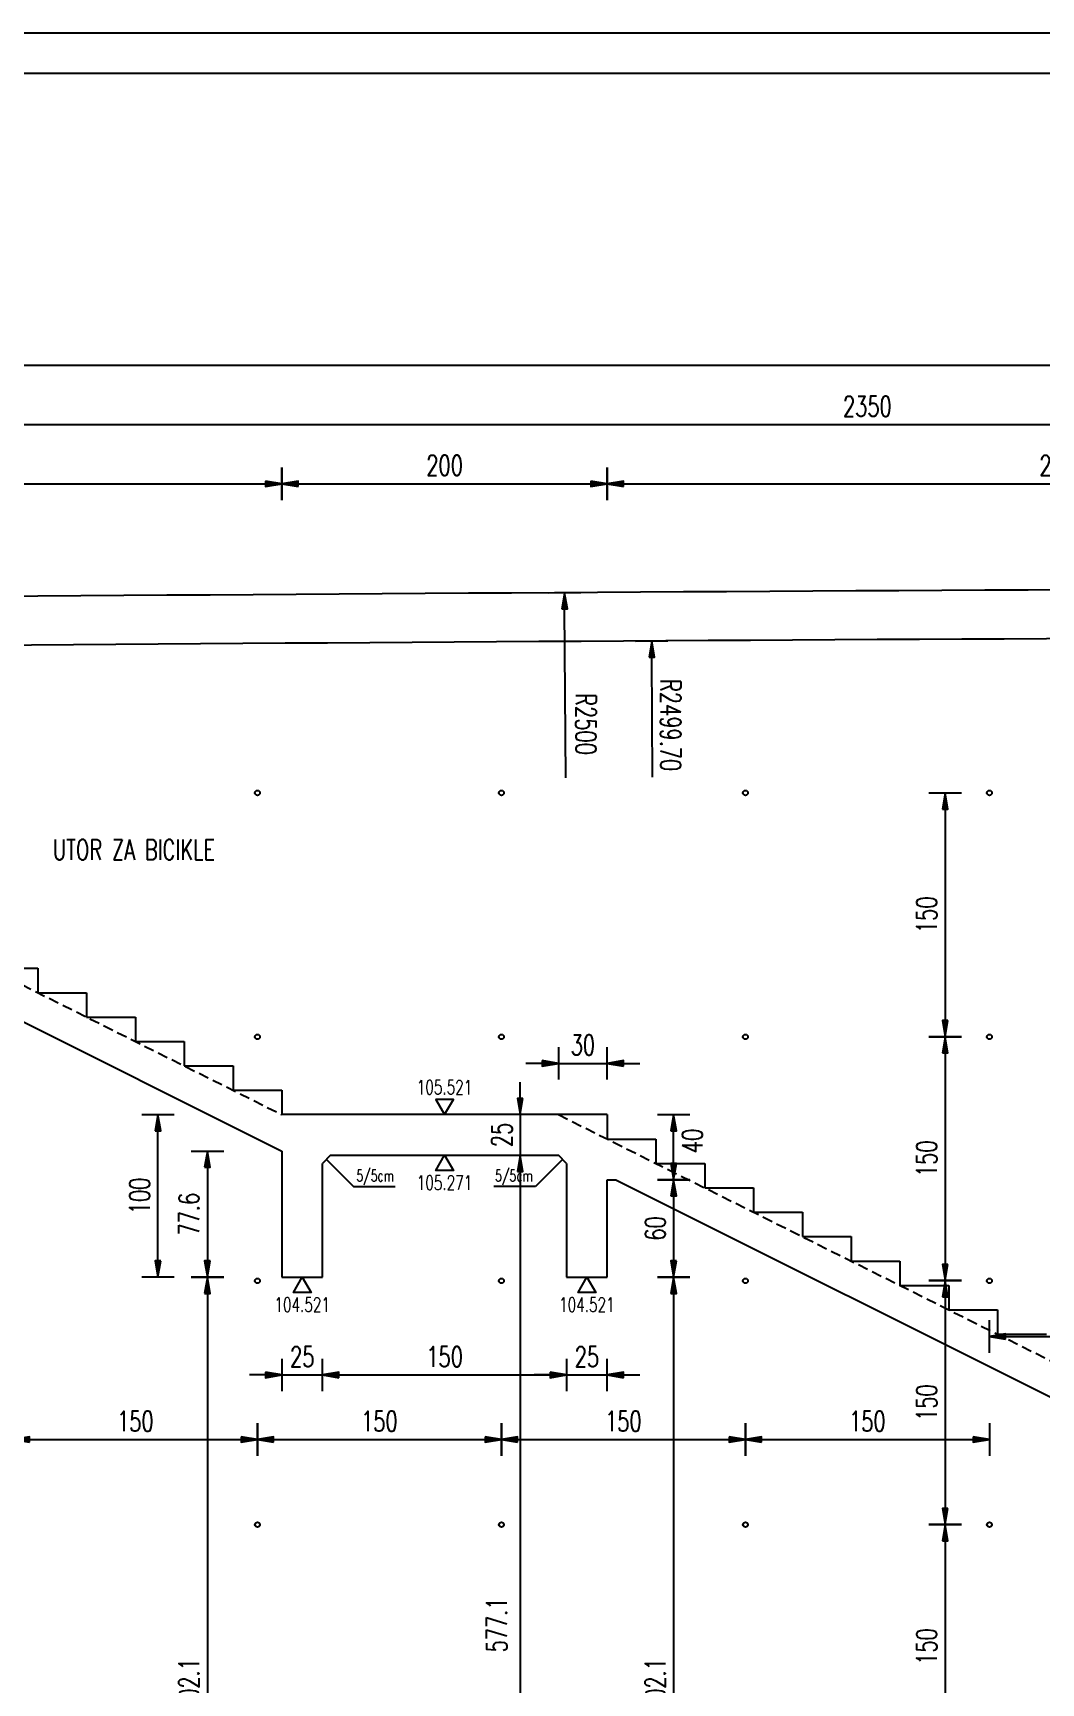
# Model space of a CAD drawing. Extents: x 5880 to 13065, y 60271 to 65757.
# Drawn here: x 9893 to 10513, y 64742 to 65757 of the extents above; entities that cross this region are included whole.
import ezdxf
from ezdxf.enums import TextEntityAlignment as Align

# ---------------------------------------------------------------- set-up
doc = ezdxf.new("R2010")
doc.units = 0
doc.header["$LTSCALE"] = 50
doc.header["$PDMODE"] = 34
doc.header["$PDSIZE"] = 5
doc.linetypes.add('HIDDEN2', pattern=[0.1875, 0.125, -0.0625])
doc.layers.get('DEFPOINTS').update_dxf_attribs({"linetype": 'CONTINUOUS'})
for name, color, linetype in [('BETON', 7, 'CONTINUOUS'), ('KOTE', 4, 'CONTINUOUS'), ('NEVIDLJIVO', 9, 'HIDDEN2'), ('TANKO', 8, 'CONTINUOUS')]:
    doc.layers.add(name, color=color, linetype=linetype)
doc.styles.add('KOTE', font='romans.shx', dxfattribs={"width": 0.7})
doc.dimstyles.new('M50', dxfattribs={"dimscale": 100, "dimtxt": 0.125, "dimasz": 0.1, "dimexe": 0.4, "dimexo": 2, "dimgap": 0.05, "dimtad": 1, "dimdec": 1, "dimrnd": 0.01, "dimdsep": 46, "dimtxsty": 'KOTE', "dimblk1": 'S', "dimblk2": 'S', "dimsah": 1, "dimcen": 0.4, "dimdle": 0.4, "dimse1": 1, "dimse2": 1, "dimclrd": 8, "dimclre": 251, "dimclrt": 4, "dimadec": 0, "dimazin": 0, "dimtfac": 1, "dimtdec": 1, "dimtmove": 2, "dimatfit": 3, "dimldrblk": 'S', "dimfxl": 0, "dimtvp": 1, "dimtolj": 1, "dimtzin": 4, "dimarcsym": 0})

# ---------------------------------------------------------------- blocks, each defined once
blk = doc.blocks.new('S')
at = {"layer": 'KOTE', "color": 9}
blk.add_line((0, 1), (0, -1), dxfattribs=at)
blk.add_lwpolyline([(-1, 0.17), (-1, -0.17), (0, 0)], close=True, dxfattribs=at)
at = {"layer": 'KOTE', "color": 9, "linetype": 'ByBlock'}
blk.add_solid([(-1, 0.17), (-1, -0.17), (0, 0)], dxfattribs=at)
blk = doc.blocks.new('*D115')
at = {"layer": 'DEFPOINTS', "color": 0}
for p in [(11581.2, 65516.3), (11581.2, 65417.8), (9231.3, 65404.9)]:
    blk.add_point(p, dxfattribs=at)
at = {"layer": 'TANKO', "color": 8, "lineweight": -2}
blk.add_line((9241.3, 65516.3), (11571.2, 65516.3), dxfattribs=at)
at = {"layer": 'TANKO', "color": 8, "lineweight": -2, "xscale": 10, "yscale": 10, "zscale": 10, "rotation": 180}
blk.add_blockref('S', (9231.3, 65516.3), dxfattribs=at)
at = {"layer": 'TANKO', "color": 8, "lineweight": -2, "xscale": 10, "yscale": 10, "zscale": 10}
blk.add_blockref('S', (11581.2, 65516.3), dxfattribs=at)
at = {"layer": 'TANKO', "color": 4, "insert": (10406.2, 65527.5), "char_height": 12.5, "attachment_point": 5, "style": 'KOTE'}
blk.add_mtext('\\A1;2350', dxfattribs=at)
blk = doc.blocks.new('*D125')
at = {"layer": 'BETON', "color": 8, "lineweight": -2}
blk.add_line((10056.3, 65479.9), (10236.3, 65479.9), dxfattribs=at)
at = {"layer": 'DEFPOINTS', "color": 0}
for p in [(10246.3, 65479.9), (10046.3, 65105.1), (10246.3, 65092)]:
    blk.add_point(p, dxfattribs=at)
at = {"layer": 'BETON', "color": 8, "lineweight": -2, "xscale": 10, "yscale": 10, "zscale": 10, "rotation": 180}
blk.add_blockref('S', (10046.3, 65479.9), dxfattribs=at)
at = {"layer": 'BETON', "color": 8, "lineweight": -2, "xscale": 10, "yscale": 10, "zscale": 10}
blk.add_blockref('S', (10246.3, 65479.9), dxfattribs=at)
at = {"layer": 'BETON', "color": 4, "insert": (10146.3, 65491.2), "char_height": 12.5, "attachment_point": 5, "style": 'KOTE'}
blk.add_mtext('\\A1;200', dxfattribs=at)
blk = doc.blocks.new('*D137')
at = {"layer": 'DEFPOINTS', "color": 0}
for p in [(6325.2, 65552.6), (11581.2, 65417.8), (6325.2, 65358.6)]:
    blk.add_point(p, dxfattribs=at)
at = {"layer": 'TANKO', "color": 8, "lineweight": -2}
blk.add_line((11571.2, 65552.6), (6335.2, 65552.6), dxfattribs=at)
at = {"layer": 'TANKO', "color": 8, "lineweight": -2, "xscale": 10, "yscale": 10, "zscale": 10, "rotation": 180}
blk.add_blockref('S', (6325.2, 65552.6), dxfattribs=at)
at = {"layer": 'TANKO', "color": 8, "lineweight": -2, "xscale": 10, "yscale": 10, "zscale": 10}
blk.add_blockref('S', (11581.2, 65552.6), dxfattribs=at)
at = {"layer": 'TANKO', "color": 4, "insert": (8953.2, 65563.8), "char_height": 12.5, "attachment_point": 5, "style": 'KOTE'}
blk.add_mtext('\\A1;5256', dxfattribs=at)
blk = doc.blocks.new('GKOT')
at = {"layer": 'TANKO'}
blk.add_lwpolyline([(0, 0), (0.155, 0.268), (-0.155, 0.268)], close=True, dxfattribs=at)
at = {"layer": 'KOTE', "style": 'KOTE', "width": 0.7}
blk.add_attdef('KOTA', text='', height=0.25, dxfattribs=at).set_placement((0, 0.482), align=Align.MIDDLE)
blk = doc.blocks.new('*D155')
at = {"layer": 'DEFPOINTS', "color": 0}
for p in [(10046.3, 64992), (10071.3, 64992), (10071.3, 64931.9)]:
    blk.add_point(p, dxfattribs=at)
at = {"layer": 'TANKO', "color": 8, "lineweight": -2}
for p, q in [((10036.3, 64931.9), (10026.3, 64931.9)), ((10046.3, 64931.9), (10071.3, 64931.9)), ((10081.3, 64931.9), (10091.3, 64931.9))]:
    blk.add_line(p, q, dxfattribs=at)
at = {"layer": 'TANKO', "color": 8, "lineweight": -2, "xscale": 10, "yscale": 10, "zscale": 10}
blk.add_blockref('S', (10046.3, 64931.9), dxfattribs=at)
at = {"layer": 'TANKO', "color": 8, "lineweight": -2, "xscale": 10, "yscale": 10, "zscale": 10, "rotation": 180}
blk.add_blockref('S', (10071.3, 64931.9), dxfattribs=at)
at = {"layer": 'TANKO', "color": 4, "insert": (10058.8, 64943.1), "char_height": 12.5, "attachment_point": 5, "style": 'KOTE'}
blk.add_mtext('\\A1;25', dxfattribs=at)
blk = doc.blocks.new('*D156')
at = {"layer": 'DEFPOINTS', "color": 0}
for p in [(10071.3, 64992), (10221.3, 64992), (10221.3, 64931.9)]:
    blk.add_point(p, dxfattribs=at)
at = {"layer": 'TANKO', "color": 8, "lineweight": -2}
blk.add_line((10081.3, 64931.9), (10211.3, 64931.9), dxfattribs=at)
at = {"layer": 'TANKO', "color": 8, "lineweight": -2, "xscale": 10, "yscale": 10, "zscale": 10, "rotation": 180}
blk.add_blockref('S', (10071.3, 64931.9), dxfattribs=at)
at = {"layer": 'TANKO', "color": 8, "lineweight": -2, "xscale": 10, "yscale": 10, "zscale": 10}
blk.add_blockref('S', (10221.3, 64931.9), dxfattribs=at)
at = {"layer": 'TANKO', "color": 4, "insert": (10146.3, 64943.1), "char_height": 12.5, "attachment_point": 5, "style": 'KOTE'}
blk.add_mtext('\\A1;150', dxfattribs=at)
blk = doc.blocks.new('*D157')
at = {"layer": 'DEFPOINTS', "color": 0}
for p in [(10221.3, 64992), (10246.3, 64992), (10246.3, 64931.9)]:
    blk.add_point(p, dxfattribs=at)
at = {"layer": 'TANKO', "color": 8, "lineweight": -2}
for p, q in [((10211.3, 64931.9), (10201.3, 64931.9)), ((10221.3, 64931.9), (10246.3, 64931.9)), ((10256.3, 64931.9), (10266.3, 64931.9))]:
    blk.add_line(p, q, dxfattribs=at)
at = {"layer": 'TANKO', "color": 8, "lineweight": -2, "xscale": 10, "yscale": 10, "zscale": 10}
blk.add_blockref('S', (10221.3, 64931.9), dxfattribs=at)
at = {"layer": 'TANKO', "color": 8, "lineweight": -2, "xscale": 10, "yscale": 10, "zscale": 10, "rotation": 180}
blk.add_blockref('S', (10246.3, 64931.9), dxfattribs=at)
at = {"layer": 'TANKO', "color": 4, "insert": (10233.8, 64943.1), "char_height": 12.5, "attachment_point": 5, "style": 'KOTE'}
blk.add_mtext('\\A1;25', dxfattribs=at)
blk = doc.blocks.new('*D167')
at = {"layer": 'DEFPOINTS', "color": 0}
for p in [(10251.5, 65052), (10246.3, 64992), (10287.1, 64992)]:
    blk.add_point(p, dxfattribs=at)
at = {"layer": 'TANKO', "color": 8, "lineweight": -2}
blk.add_line((10287.1, 65042), (10287.1, 65002), dxfattribs=at)
at = {"layer": 'TANKO', "color": 8, "lineweight": -2, "xscale": 10, "yscale": 10, "zscale": 10}
for p, rotation in [((10287.1, 65052), 90), ((10287.1, 64992), 270)]:
    blk.add_blockref('S', p, dxfattribs=dict(at, rotation=rotation))
at = {"layer": 'TANKO', "color": 4, "insert": (10275.9, 65022), "char_height": 12.5, "attachment_point": 5, "rotation": 90, "style": 'KOTE'}
blk.add_mtext('\\A1;60', dxfattribs=at)
blk = doc.blocks.new('*D168')
at = {"layer": 'DEFPOINTS', "color": 0}
for p in [(10246.3, 64992), (10279.6, 64489.9), (10287.1, 64489.9)]:
    blk.add_point(p, dxfattribs=at)
at = {"layer": 'TANKO', "color": 8, "lineweight": -2}
blk.add_line((10287.1, 64982), (10287.1, 64499.9), dxfattribs=at)
at = {"layer": 'TANKO', "color": 8, "lineweight": -2, "xscale": 10, "yscale": 10, "zscale": 10}
for p, rotation in [((10287.1, 64992), 90), ((10287.1, 64489.9), 270)]:
    blk.add_blockref('S', p, dxfattribs=dict(at, rotation=rotation))
at = {"layer": 'TANKO', "color": 4, "insert": (10275.9, 64740.9), "char_height": 12.5, "attachment_point": 5, "rotation": 90, "style": 'KOTE'}
blk.add_mtext('\\A1;502.1', dxfattribs=at)
blk = doc.blocks.new('*D169')
at = {"layer": 'DEFPOINTS', "color": 0}
for p in [(10046.3, 65069.6), (10000.5, 64992), (10046.3, 64992)]:
    blk.add_point(p, dxfattribs=at)
at = {"layer": 'TANKO', "color": 8, "lineweight": -2}
blk.add_line((10000.5, 65059.6), (10000.5, 65002), dxfattribs=at)
at = {"layer": 'TANKO', "color": 8, "lineweight": -2, "xscale": 10, "yscale": 10, "zscale": 10}
for p, rotation in [((10000.5, 65069.6), 90), ((10000.5, 64992), 270)]:
    blk.add_blockref('S', p, dxfattribs=dict(at, rotation=rotation))
at = {"layer": 'TANKO', "color": 4, "insert": (9989.2, 65030.8), "char_height": 12.5, "attachment_point": 5, "rotation": 90, "style": 'KOTE'}
blk.add_mtext('\\A1;77.6', dxfattribs=at)
blk = doc.blocks.new('*D170')
at = {"layer": 'DEFPOINTS', "color": 0}
for p in [(10046.3, 64992), (10000.5, 64489.9), (10000.5, 64489.9)]:
    blk.add_point(p, dxfattribs=at)
at = {"layer": 'TANKO', "color": 8, "lineweight": -2}
blk.add_line((10000.5, 64982), (10000.5, 64499.9), dxfattribs=at)
at = {"layer": 'TANKO', "color": 8, "lineweight": -2, "xscale": 10, "yscale": 10, "zscale": 10}
for p, rotation in [((10000.5, 64992), 90), ((10000.5, 64489.9), 270)]:
    blk.add_blockref('S', p, dxfattribs=dict(at, rotation=rotation))
at = {"layer": 'TANKO', "color": 4, "insert": (9989.2, 64740.9), "char_height": 12.5, "attachment_point": 5, "rotation": 90, "style": 'KOTE'}
blk.add_mtext('\\A1;502.1', dxfattribs=at)
blk = doc.blocks.new('*D171')
at = {"layer": 'DEFPOINTS', "color": 0}
for p in [(10181.8, 65092), (10181.8, 65067), (10192.8, 65067)]:
    blk.add_point(p, dxfattribs=at)
at = {"layer": 'TANKO', "color": 8, "lineweight": -2}
for p, q in [((10192.8, 65102), (10192.8, 65112)), ((10192.8, 65092), (10192.8, 65067)), ((10192.8, 65057), (10192.8, 65047))]:
    blk.add_line(p, q, dxfattribs=at)
at = {"layer": 'TANKO', "color": 8, "lineweight": -2, "xscale": 10, "yscale": 10, "zscale": 10}
for p, rotation in [((10192.8, 65092), 270), ((10192.8, 65067), 90)]:
    blk.add_blockref('S', p, dxfattribs=dict(at, rotation=rotation))
at = {"layer": 'TANKO', "color": 4, "insert": (10181.5, 65079.5), "char_height": 12.5, "attachment_point": 5, "rotation": 90, "style": 'KOTE'}
blk.add_mtext('\\A1;25', dxfattribs=at)
blk = doc.blocks.new('*D172')
at = {"layer": 'DEFPOINTS', "color": 0}
for p in [(10181.8, 65067), (10182.8, 64489.9), (10192.8, 64489.9)]:
    blk.add_point(p, dxfattribs=at)
at = {"layer": 'TANKO', "color": 8, "lineweight": -2}
blk.add_line((10192.8, 65057), (10192.8, 64499.9), dxfattribs=at)
at = {"layer": 'TANKO', "color": 8, "lineweight": -2, "xscale": 10, "yscale": 10, "zscale": 10}
for p, rotation in [((10192.8, 65067), 90), ((10192.8, 64489.9), 270)]:
    blk.add_blockref('S', p, dxfattribs=dict(at, rotation=rotation))
at = {"layer": 'TANKO', "color": 4, "insert": (10178.4, 64778.2), "char_height": 12.5, "attachment_point": 5, "rotation": 90, "style": 'KOTE'}
blk.add_mtext('\\A1;577.1', dxfattribs=at)
blk = doc.blocks.new('*D179')
at = {"layer": 'DEFPOINTS', "color": 0}
for p in [(9970.1, 65092), (10046.3, 65092), (10046.3, 64992)]:
    blk.add_point(p, dxfattribs=at)
at = {"layer": 'TANKO', "color": 8, "lineweight": -2}
blk.add_line((9970.1, 65002), (9970.1, 65082), dxfattribs=at)
at = {"layer": 'TANKO', "color": 8, "lineweight": -2, "xscale": 10, "yscale": 10, "zscale": 10}
for p, rotation in [((9970.1, 65092), 90), ((9970.1, 64992), 270)]:
    blk.add_blockref('S', p, dxfattribs=dict(at, rotation=rotation))
at = {"layer": 'TANKO', "color": 4, "insert": (9958.9, 65042), "char_height": 12.5, "attachment_point": 5, "rotation": 90, "style": 'KOTE'}
blk.add_mtext('\\A1;100', dxfattribs=at)
blk = doc.blocks.new('*D283')
at = {"layer": 'BETON', "color": 8, "lineweight": -2}
blk.add_line((9456.3, 65479.9), (10036.3, 65479.9), dxfattribs=at)
at = {"layer": 'DEFPOINTS', "color": 0}
for p in [(10046.3, 65479.9), (9446.3, 65407), (10046.3, 65105.1)]:
    blk.add_point(p, dxfattribs=at)
at = {"layer": 'BETON', "color": 8, "lineweight": -2, "xscale": 10, "yscale": 10, "zscale": 10, "rotation": 180}
blk.add_blockref('S', (9446.3, 65479.9), dxfattribs=at)
at = {"layer": 'BETON', "color": 8, "lineweight": -2, "xscale": 10, "yscale": 10, "zscale": 10}
blk.add_blockref('S', (10046.3, 65479.9), dxfattribs=at)
at = {"layer": 'BETON', "color": 4, "insert": (9746.3, 65491.2), "char_height": 12.5, "attachment_point": 5, "style": 'KOTE'}
blk.add_mtext('\\A1;2{\\fRomanS|b0|i0|c238|p2;0x30=}600', dxfattribs=at)
blk = doc.blocks.new('*D284')
at = {"layer": 'BETON', "color": 8, "lineweight": -2}
blk.add_line((10056.3, 65479.9), (10236.3, 65479.9), dxfattribs=at)
at = {"layer": 'DEFPOINTS', "color": 0}
for p in [(10246.3, 65479.9), (10046.3, 65105.1), (10246.3, 65092)]:
    blk.add_point(p, dxfattribs=at)
at = {"layer": 'BETON', "color": 8, "lineweight": -2, "xscale": 10, "yscale": 10, "zscale": 10, "rotation": 180}
blk.add_blockref('S', (10046.3, 65479.9), dxfattribs=at)
at = {"layer": 'BETON', "color": 8, "lineweight": -2, "xscale": 10, "yscale": 10, "zscale": 10}
blk.add_blockref('S', (10246.3, 65479.9), dxfattribs=at)
at = {"layer": 'BETON', "color": 4, "insert": (10146.3, 65491.2), "char_height": 12.5, "attachment_point": 5, "style": 'KOTE'}
blk.add_mtext('\\A1;200', dxfattribs=at)
blk = doc.blocks.new('*D285')
at = {"layer": 'BETON', "color": 8, "lineweight": -2}
blk.add_line((10256.3, 65479.9), (10836.3, 65479.9), dxfattribs=at)
at = {"layer": 'DEFPOINTS', "color": 0}
for p in [(10846.3, 65479.9), (10246.3, 65092), (10846.3, 64790.1)]:
    blk.add_point(p, dxfattribs=at)
at = {"layer": 'BETON', "color": 8, "lineweight": -2, "xscale": 10, "yscale": 10, "zscale": 10, "rotation": 180}
blk.add_blockref('S', (10246.3, 65479.9), dxfattribs=at)
at = {"layer": 'BETON', "color": 8, "lineweight": -2, "xscale": 10, "yscale": 10, "zscale": 10}
blk.add_blockref('S', (10846.3, 65479.9), dxfattribs=at)
at = {"layer": 'BETON', "color": 4, "insert": (10546.3, 65491.2), "char_height": 12.5, "attachment_point": 5, "style": 'KOTE'}
blk.add_mtext('\\A1;2{\\fRomanS|b0|i0|c238|p2;0x30=}600', dxfattribs=at)
blk = doc.blocks.new('*D291')
at = {"layer": 'DEFPOINTS', "color": 0}
for p in [(10246.3, 65092), (10287.1, 65092), (10251.5, 65052)]:
    blk.add_point(p, dxfattribs=at)
at = {"layer": 'TANKO', "color": 8, "lineweight": -2}
blk.add_line((10287.1, 65062), (10287.1, 65082), dxfattribs=at)
at = {"layer": 'TANKO', "color": 8, "lineweight": -2, "xscale": 10, "yscale": 10, "zscale": 10}
for p, rotation in [((10287.1, 65092), 90), ((10287.1, 65052), 270)]:
    blk.add_blockref('S', p, dxfattribs=dict(at, rotation=rotation))
at = {"layer": 'TANKO', "color": 4, "insert": (10298.6, 65075.8), "char_height": 12.5, "attachment_point": 5, "rotation": 90, "style": 'KOTE'}
blk.add_mtext('\\A1;40', dxfattribs=at)
blk = doc.blocks.new('*D602')
at = {"layer": 'DEFPOINTS', "color": 0}
for p in [(10246.3, 65123.5), (10216.3, 65092), (10246.3, 65092)]:
    blk.add_point(p, dxfattribs=at)
at = {"layer": 'TANKO', "color": 8, "lineweight": -2}
for p, q in [((10206.3, 65123.5), (10196.3, 65123.5)), ((10216.3, 65123.5), (10246.3, 65123.5)), ((10256.3, 65123.5), (10266.3, 65123.5))]:
    blk.add_line(p, q, dxfattribs=at)
at = {"layer": 'TANKO', "color": 8, "lineweight": -2, "xscale": 10, "yscale": 10, "zscale": 10}
blk.add_blockref('S', (10216.3, 65123.5), dxfattribs=at)
at = {"layer": 'TANKO', "color": 8, "lineweight": -2, "xscale": 10, "yscale": 10, "zscale": 10, "rotation": 180}
blk.add_blockref('S', (10246.3, 65123.5), dxfattribs=at)
at = {"layer": 'TANKO', "color": 4, "insert": (10231.3, 65134.8), "char_height": 12.5, "attachment_point": 5, "style": 'KOTE'}
blk.add_mtext('\\A1;30', dxfattribs=at)
blk = doc.blocks.new('A$C788B3A02')
at = {"layer": 'TANKO'}
for centre in [(750, 150), (900, 150), (1050, 150), (1200, 150)]:
    blk.add_circle(centre, 1.5, dxfattribs=at)
blk = doc.blocks.new('*D650')
at = {"layer": 'DEFPOINTS', "color": 0}
for p in [(10479.7, 65289.9), (10454, 65139.9), (10479.7, 65139.9)]:
    blk.add_point(p, dxfattribs=at)
at = {"layer": 'TANKO', "color": 8, "lineweight": -2}
blk.add_line((10454, 65279.9), (10454, 65149.9), dxfattribs=at)
at = {"layer": 'TANKO', "color": 8, "lineweight": -2, "xscale": 10, "yscale": 10, "zscale": 10}
for p, rotation in [((10454, 65289.9), 90), ((10454, 65139.9), 270)]:
    blk.add_blockref('S', p, dxfattribs=dict(at, rotation=rotation))
at = {"layer": 'TANKO', "color": 4, "insert": (10442.7, 65214.9), "char_height": 12.5, "attachment_point": 5, "rotation": 90, "style": 'KOTE'}
blk.add_mtext('\\A1;150', dxfattribs=at)
blk = doc.blocks.new('*D651')
at = {"layer": 'DEFPOINTS', "color": 0}
for p in [(10479.7, 65139.9), (10454, 64989.9), (10479.7, 64989.9)]:
    blk.add_point(p, dxfattribs=at)
at = {"layer": 'TANKO', "color": 8, "lineweight": -2}
blk.add_line((10454, 65129.9), (10454, 64999.9), dxfattribs=at)
at = {"layer": 'TANKO', "color": 8, "lineweight": -2, "xscale": 10, "yscale": 10, "zscale": 10}
for p, rotation in [((10454, 65139.9), 90), ((10454, 64989.9), 270)]:
    blk.add_blockref('S', p, dxfattribs=dict(at, rotation=rotation))
at = {"layer": 'TANKO', "color": 4, "insert": (10442.7, 65064.9), "char_height": 12.5, "attachment_point": 5, "rotation": 90, "style": 'KOTE'}
blk.add_mtext('\\A1;150', dxfattribs=at)
blk = doc.blocks.new('*D652')
at = {"layer": 'DEFPOINTS', "color": 0}
for p in [(10479.7, 64989.9), (10454, 64839.9), (10479.7, 64839.9)]:
    blk.add_point(p, dxfattribs=at)
at = {"layer": 'TANKO', "color": 8, "lineweight": -2}
blk.add_line((10454, 64979.9), (10454, 64849.9), dxfattribs=at)
at = {"layer": 'TANKO', "color": 8, "lineweight": -2, "xscale": 10, "yscale": 10, "zscale": 10}
for p, rotation in [((10454, 64989.9), 90), ((10454, 64839.9), 270)]:
    blk.add_blockref('S', p, dxfattribs=dict(at, rotation=rotation))
at = {"layer": 'TANKO', "color": 4, "insert": (10442.7, 64914.9), "char_height": 12.5, "attachment_point": 5, "rotation": 90, "style": 'KOTE'}
blk.add_mtext('\\A1;150', dxfattribs=at)
blk = doc.blocks.new('*D653')
at = {"layer": 'DEFPOINTS', "color": 0}
for p in [(10479.7, 64839.9), (10454, 64689.9), (10479.7, 64689.9)]:
    blk.add_point(p, dxfattribs=at)
at = {"layer": 'TANKO', "color": 8, "lineweight": -2}
blk.add_line((10454, 64829.9), (10454, 64699.9), dxfattribs=at)
at = {"layer": 'TANKO', "color": 8, "lineweight": -2, "xscale": 10, "yscale": 10, "zscale": 10}
for p, rotation in [((10454, 64839.9), 90), ((10454, 64689.9), 270)]:
    blk.add_blockref('S', p, dxfattribs=dict(at, rotation=rotation))
at = {"layer": 'TANKO', "color": 4, "insert": (10442.7, 64764.9), "char_height": 12.5, "attachment_point": 5, "rotation": 90, "style": 'KOTE'}
blk.add_mtext('\\A1;150', dxfattribs=at)
blk = doc.blocks.new('*D661')
at = {"layer": 'DEFPOINTS', "color": 0}
for p in [(9881.2, 64988.4), (10031.2, 64988.4), (10031.2, 64892.2)]:
    blk.add_point(p, dxfattribs=at)
at = {"layer": 'TANKO', "color": 8, "lineweight": -2}
blk.add_line((9891.2, 64892.2), (10021.2, 64892.2), dxfattribs=at)
at = {"layer": 'TANKO', "color": 8, "lineweight": -2, "xscale": 10, "yscale": 10, "zscale": 10, "rotation": 180}
blk.add_blockref('S', (9881.2, 64892.2), dxfattribs=at)
at = {"layer": 'TANKO', "color": 8, "lineweight": -2, "xscale": 10, "yscale": 10, "zscale": 10}
blk.add_blockref('S', (10031.2, 64892.2), dxfattribs=at)
at = {"layer": 'TANKO', "color": 4, "insert": (9956.2, 64903.5), "char_height": 12.5, "attachment_point": 5, "style": 'KOTE'}
blk.add_mtext('\\A1;150', dxfattribs=at)
blk = doc.blocks.new('*D662')
at = {"layer": 'DEFPOINTS', "color": 0}
for p in [(10031.2, 64988.4), (10181.2, 64988.4), (10181.2, 64892.2)]:
    blk.add_point(p, dxfattribs=at)
at = {"layer": 'TANKO', "color": 8, "lineweight": -2}
blk.add_line((10041.2, 64892.2), (10171.2, 64892.2), dxfattribs=at)
at = {"layer": 'TANKO', "color": 8, "lineweight": -2, "xscale": 10, "yscale": 10, "zscale": 10, "rotation": 180}
blk.add_blockref('S', (10031.2, 64892.2), dxfattribs=at)
at = {"layer": 'TANKO', "color": 8, "lineweight": -2, "xscale": 10, "yscale": 10, "zscale": 10}
blk.add_blockref('S', (10181.2, 64892.2), dxfattribs=at)
at = {"layer": 'TANKO', "color": 4, "insert": (10106.2, 64903.5), "char_height": 12.5, "attachment_point": 5, "style": 'KOTE'}
blk.add_mtext('\\A1;150', dxfattribs=at)
blk = doc.blocks.new('*D663')
at = {"layer": 'DEFPOINTS', "color": 0}
for p in [(10181.2, 64988.4), (10331.2, 64988.4), (10331.2, 64892.2)]:
    blk.add_point(p, dxfattribs=at)
at = {"layer": 'TANKO', "color": 8, "lineweight": -2}
blk.add_line((10191.2, 64892.2), (10321.2, 64892.2), dxfattribs=at)
at = {"layer": 'TANKO', "color": 8, "lineweight": -2, "xscale": 10, "yscale": 10, "zscale": 10, "rotation": 180}
blk.add_blockref('S', (10181.2, 64892.2), dxfattribs=at)
at = {"layer": 'TANKO', "color": 8, "lineweight": -2, "xscale": 10, "yscale": 10, "zscale": 10}
blk.add_blockref('S', (10331.2, 64892.2), dxfattribs=at)
at = {"layer": 'TANKO', "color": 4, "insert": (10256.2, 64903.5), "char_height": 12.5, "attachment_point": 5, "style": 'KOTE'}
blk.add_mtext('\\A1;150', dxfattribs=at)
blk = doc.blocks.new('*D664')
at = {"layer": 'DEFPOINTS', "color": 0}
for p in [(10331.2, 64988.4), (10481.2, 64988.4), (10481.2, 64892.2)]:
    blk.add_point(p, dxfattribs=at)
at = {"layer": 'TANKO', "color": 8, "lineweight": -2}
blk.add_line((10341.2, 64892.2), (10471.2, 64892.2), dxfattribs=at)
at = {"layer": 'TANKO', "color": 8, "lineweight": -2, "xscale": 10, "yscale": 10, "zscale": 10, "rotation": 180}
blk.add_blockref('S', (10331.2, 64892.2), dxfattribs=at)
at = {"layer": 'TANKO', "color": 8, "lineweight": -2, "xscale": 10, "yscale": 10, "zscale": 10}
blk.add_blockref('S', (10481.2, 64892.2), dxfattribs=at)
at = {"layer": 'TANKO', "color": 4, "insert": (10406.2, 64903.5), "char_height": 12.5, "attachment_point": 5, "style": 'KOTE'}
blk.add_mtext('\\A1;150', dxfattribs=at)
blk = doc.blocks.new('*D665')
at = {"layer": 'DEFPOINTS', "color": 0}
for p in [(10481.2, 64988.4), (10631.2, 64988.4), (10631.2, 64955.6)]:
    blk.add_point(p, dxfattribs=at)
at = {"layer": 'TANKO', "color": 8, "lineweight": -2}
blk.add_line((10491.2, 64955.6), (10621.2, 64955.6), dxfattribs=at)
at = {"layer": 'TANKO', "color": 8, "lineweight": -2, "xscale": 10, "yscale": 10, "zscale": 10, "rotation": 180}
blk.add_blockref('S', (10481.2, 64955.6), dxfattribs=at)
at = {"layer": 'TANKO', "color": 8, "lineweight": -2, "xscale": 10, "yscale": 10, "zscale": 10}
blk.add_blockref('S', (10631.2, 64955.6), dxfattribs=at)
at = {"layer": 'TANKO', "color": 4, "insert": (10556.2, 64966.9), "char_height": 12.5, "attachment_point": 5, "style": 'KOTE'}
blk.add_mtext('\\A1;150', dxfattribs=at)

msp = doc.modelspace()

# ---------------------------------------------------------------- linework, layer by layer
at = {"layer": 'BETON'}
for p, q in [((9451.54, 65366.98), (10046.26, 65069.62)), ((9866.26, 65181.98), (9896.26, 65181.98)), ((9896.26, 65181.98), (9896.26, 65166.98)), ((9896.26, 65166.98), (9926.26, 65166.98)), ((9926.26, 65166.98), (9926.26, 65151.98)), ((9926.26, 65151.98), (9956.26, 65151.98)), ((9956.26, 65151.98), (9956.26, 65136.98)), ((9956.26, 65136.98), (9986.26, 65136.98)), ((9986.26, 65136.98), (9986.26, 65121.98)), ((9986.26, 65121.98), (10016.26, 65121.98)), ((10016.26, 65121.98), (10016.26, 65106.98)), ((10016.26, 65106.98), (10046.26, 65106.98)), ((10046.26, 65106.98), (10046.26, 65091.98)), ((10246.26, 65091.98), (10046.26, 65091.98)), ((10246.26, 65091.98), (10246.26, 65076.98)), ((10246.26, 65076.98), (10276.26, 65076.98)), ((10276.26, 65076.98), (10276.26, 65061.98)), ((10046.26, 65069.62), (10046.26, 64991.98)), ((10076.26, 65066.98), (10071.26, 65061.98)), ((10076.26, 65066.98), (10216.26, 65066.98)), ((10221.26, 65061.98), (10216.26, 65066.98)), ((10071.26, 64991.98), (10071.26, 65061.98)), ((10221.26, 65061.98), (10221.26, 64991.98)), ((10276.26, 65061.98), (10306.26, 65061.98)), ((10306.26, 65061.98), (10306.26, 65046.98)), ((10246.26, 64991.98), (10246.26, 65051.98)), ((10246.26, 65051.98), (10251.54, 65051.98)), ((10251.54, 65051.98), (10846.26, 64754.62)), ((10306.26, 65046.98), (10336.26, 65046.98)), ((10336.26, 65046.98), (10336.26, 65031.98)), ((10336.26, 65031.98), (10366.26, 65031.98)), ((10366.26, 65031.98), (10366.26, 65016.98)), ((10366.26, 65016.98), (10396.26, 65016.98)), ((10396.26, 65016.98), (10396.26, 65001.98)), ((10396.26, 65001.98), (10426.26, 65001.98)), ((10426.26, 65001.98), (10426.26, 64986.98)), ((10046.26, 64991.98), (10071.26, 64991.98)), ((10221.26, 64991.98), (10246.26, 64991.98)), ((10426.26, 64986.98), (10456.26, 64986.98)), ((10456.26, 64986.98), (10456.26, 64971.98)), ((10456.26, 64971.98), (10486.26, 64971.98)), ((10486.26, 64971.98), (10486.26, 64956.98)), ((10486.26, 64956.98), (10516.26, 64956.98))]:
    msp.add_line(p, q, dxfattribs=at)
for points in [[(5965.91, 63020.31), (13065.28, 63020.31), (13065.28, 65757.1), (5965.91, 65757.1)], [(6090.91, 63045.31), (13040.28, 63045.31), (13040.28, 65732.1), (6090.91, 65732.1)]]:
    msp.add_lwpolyline(points, close=True, dxfattribs=at)
for radius, end in [(250000, 90.5302721), (249970, 90.5234591)]:
    msp.add_arc((11759.97, -184582.31), radius, 90.1420317, end, dxfattribs=at)
at = {"layer": 'NEVIDLJIVO'}
for p, q in [((9416.81, 65406.71), (10046.26, 65091.98)), ((10216.26, 65091.98), (10846.26, 64776.98))]:
    msp.add_line(p, q, dxfattribs=at)
at = {"layer": 'TANKO', "color": 8}
for p, q in [((10220.74, 65299.16), (10220.1, 65402.95)), ((10274.13, 65299.48), (10273.69, 65373.27))]:
    msp.add_line(p, q, dxfattribs=at)
at = {"layer": 'TANKO'}
for p, q in [((10073.76, 65064.48), (10090.31, 65047.82)), ((10218.76, 65064.48), (10202.21, 65047.82)), ((10090.31, 65047.82), (10115.93, 65047.82)), ((10202.21, 65047.82), (10176.59, 65047.82))]:
    msp.add_line(p, q, dxfattribs=at)

# ---------------------------------------------------------------- block references
at = {"layer": 'TANKO', "color": 8, "xscale": 10, "yscale": 10, "zscale": 10}
for p, rotation in [((10220.04, 65412.95), 90.35292996544501), ((10273.63, 65383.27), 90.3406878773615)]:
    msp.add_blockref('S', p, dxfattribs=dict(at, rotation=rotation))
at = {"layer": 'TANKO'}
for p in [(9281.24, 65139.83), (9281.24, 64989.83), (9281.24, 64839.83), (9281.24, 64689.83)]:
    msp.add_blockref('A$C788B3A02', p, dxfattribs=at)
at = {"layer": 'TANKO', "xscale": 35, "yscale": 35, "zscale": 35}
msp.add_blockref('GKOT', (10146.26, 65091.98), dxfattribs=at).add_auto_attribs({'KOTA': '105.521'})
at = {"layer": 'TANKO'}
ref = msp.add_blockref('GKOT', (10146.26, 65066.98), dxfattribs=dict(at, xscale=-35, yscale=35, zscale=35, rotation=180))
ref.add_attrib('KOTA', '105.271', dxfattribs={"layer": 'KOTE', "height": 8.75, "style": 'KOTE', "width": 0.7}).set_placement((10146.26, 65050.12), align=Align.MIDDLE)
ref = msp.add_blockref('GKOT', (10058.76, 64991.98), dxfattribs=dict(at, xscale=-35, yscale=35, zscale=35, rotation=180))
ref.add_attrib('KOTA', '104.521', dxfattribs={"layer": 'KOTE', "height": 8.75, "style": 'KOTE', "width": 0.7}).set_placement((10058.76, 64975.12), align=Align.MIDDLE)
ref = msp.add_blockref('GKOT', (10233.76, 64991.98), dxfattribs=dict(at, xscale=-35, yscale=35, zscale=35, rotation=180))
ref.add_attrib('KOTA', '104.521', dxfattribs={"layer": 'KOTE', "height": 8.75, "style": 'KOTE', "width": 0.7}).set_placement((10233.76, 64975.12), align=Align.MIDDLE)

# ---------------------------------------------------------------- texts
at = {"layer": 'KOTE', "style": 'KOTE', "width": 0.7}
for s, height, p in [('UTOR ZA BICIKLE', 12.5, (9955.29, 65254.85)), ('5/5cm', 7, (10103.59, 65053.97)), ('5/5cm', 7, (10188.93, 65053.97))]:
    msp.add_text(s, height=height, dxfattribs=at).set_placement(p, align=Align.MIDDLE)
at = {"layer": 'TANKO', "color": 4, "char_height": 12.5, "attachment_point": 5, "rotation": 270, "style": 'KOTE'}
for s, insert in [('R2499.70', (10285.28, 65331.51)), ('R2500', (10233.13, 65332.14))]:
    msp.add_mtext(s, dxfattribs=dict(at, insert=insert))

# ---------------------------------------------------------------- dimensions: what is measured, and where the dimension line sits
at = {"layer": 'BETON'}
for base, p1, p2, picture, middle in [((10046.26, 65479.94), (9446.26, 65406.98), (10046.26, 65105.05), '*D283', (9746.26, 65491.25)), ((10846.26, 65479.94), (10246.26, 65091.98), (10846.26, 64790.05), '*D285', (10546.26, 65491.25))]:
    dim = msp.add_linear_dim(base=base, p1=p1, p2=p2, text='2{\\fRomanS|b0|i0|c238|p2;0x30=}<>', dimstyle='M50', dxfattribs=at)
    dim.commit()
    dim.dimension.update_dxf_attribs({"geometry": picture, "text_midpoint": middle})
for picture in ['*D125', '*D284']:
    dim = msp.add_linear_dim(base=(10246.26, 65479.94), p1=(10046.26, 65105.05), p2=(10246.26, 65091.98), dimstyle='M50', dxfattribs=at)
    dim.commit()
    dim.dimension.update_dxf_attribs({"geometry": picture, "text_midpoint": (10146.26, 65491.19)})
at = {"layer": 'TANKO'}
for base, p1, p2, picture, middle in [((6325.24, 65552.58), (11581.25, 65417.81), (6325.24, 65358.61), '*D137', (8953.25, 65563.83)), ((11581.25, 65516.26), (9231.25, 65404.9), (11581.25, 65417.81), '*D115', (10406.25, 65527.51)), ((10246.26, 65123.51), (10216.26, 65091.98), (10246.26, 65091.98), '*D602', (10231.26, 65134.76)), ((10031.25, 64892.2), (9881.25, 64988.36), (10031.25, 64988.36), '*D661', (9956.25, 64903.45)), ((10071.26, 64931.87), (10046.26, 64991.98), (10071.26, 64991.98), '*D155', (10058.76, 64943.12)), ((10181.25, 64892.2), (10031.25, 64988.36), (10181.25, 64988.36), '*D662', (10106.25, 64903.45)), ((10221.26, 64931.87), (10071.26, 64991.98), (10221.26, 64991.98), '*D156', (10146.26, 64943.12)), ((10331.25, 64892.2), (10181.25, 64988.36), (10331.25, 64988.36), '*D663', (10256.25, 64903.45)), ((10246.26, 64931.87), (10221.26, 64991.98), (10246.26, 64991.98), '*D157', (10233.76, 64943.12)), ((10481.25, 64892.2), (10331.25, 64988.36), (10481.25, 64988.36), '*D664', (10406.25, 64903.45)), ((10631.25, 64955.63), (10481.25, 64988.36), (10631.25, 64988.36), '*D665', (10556.25, 64966.88))]:
    dim = msp.add_linear_dim(base=base, p1=p1, p2=p2, dimstyle='M50', dxfattribs=at)
    dim.commit()
    dim.dimension.update_dxf_attribs({"geometry": picture, "text_midpoint": middle})
for base, p1, p2, picture, middle in [((10453.97, 65139.86), (10479.75, 65289.86), (10479.75, 65139.86), '*D650', (10442.72, 65214.86)), ((10453.97, 64989.86), (10479.75, 65139.86), (10479.75, 64989.86), '*D651', (10442.72, 65064.86)), ((10192.8, 65066.98), (10181.79, 65091.98), (10181.79, 65066.98), '*D171', (10181.55, 65079.48)), ((9970.1, 65091.98), (10046.26, 64991.98), (10046.26, 65091.98), '*D179', (9958.85, 65041.98)), ((10000.45, 64991.98), (10046.26, 65069.62), (10046.26, 64991.98), '*D169', (9989.2, 65030.8)), ((10287.12, 64991.98), (10251.54, 65051.98), (10246.26, 64991.98), '*D167', (10275.87, 65021.98)), ((10000.45, 64489.86), (10046.26, 64991.98), (10000.45, 64489.86), '*D170', (9989.2, 64740.92)), ((10287.12, 64489.86), (10246.26, 64991.98), (10279.59, 64489.86), '*D168', (10275.87, 64740.92)), ((10453.97, 64839.86), (10479.75, 64989.86), (10479.75, 64839.86), '*D652', (10442.72, 64914.86)), ((10453.97, 64689.86), (10479.75, 64839.86), (10479.75, 64689.86), '*D653', (10442.72, 64764.86))]:
    dim = msp.add_linear_dim(base=base, p1=p1, p2=p2, angle=90, dimstyle='M50', dxfattribs=at)
    dim.commit()
    dim.dimension.update_dxf_attribs({"geometry": picture, "text_midpoint": middle})
for base, p1, p2, picture, middle in [((10287.12, 65091.98), (10251.54, 65051.98), (10246.26, 65091.98), '*D291', (10298.63, 65075.78)), ((10192.8, 64489.86), (10181.79, 65066.98), (10182.8, 64489.86), '*D172', (10178.36, 64778.22))]:
    dim = msp.add_linear_dim(base=base, p1=p1, p2=p2, angle=90, dimstyle='M50', dxfattribs=at)
    dim.commit()
    dim.dimension.update_dxf_attribs({"geometry": picture, "text_midpoint": middle, "dimtype": 160})

doc.saveas('drawing.dxf')
